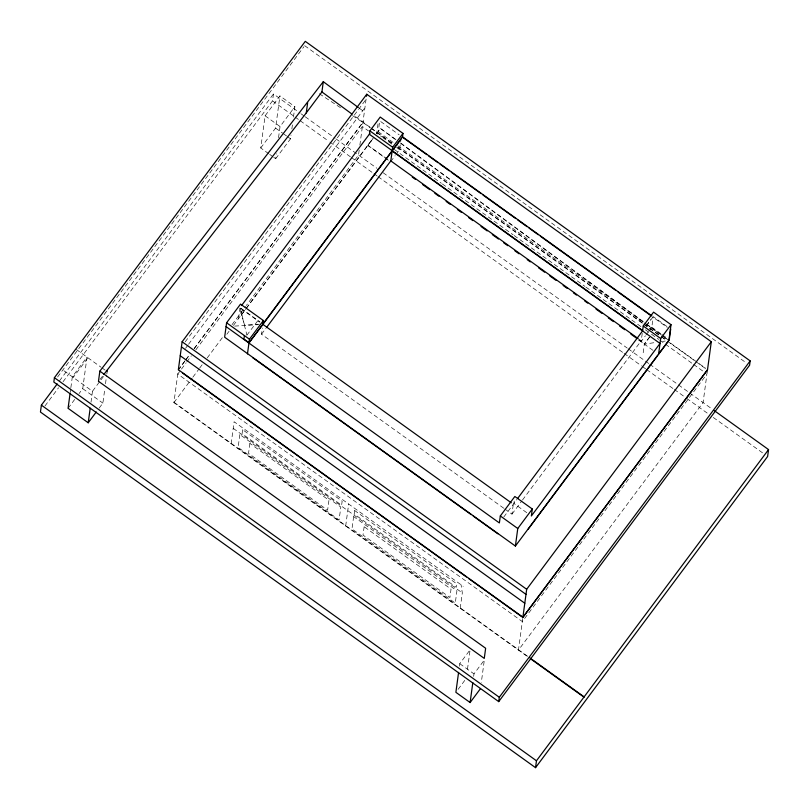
<?xml version="1.0" encoding="UTF-8"?>
<svg xmlns="http://www.w3.org/2000/svg" width="809" height="809" viewBox="0 0 809 809"><rect width="100%" height="100%" fill="white"/><g stroke="black" fill="none" stroke-linecap="round" stroke-linejoin="round"><path stroke-width="0.61" stroke-dasharray="4.04 3.03" d="M70.211 392.537L70.696 388.907M70.858 387.693L72.335 376.772L86.998 357.123L82.73 388.654L79.07 393.568M73.447 375.963L73.245 377.429L87.908 357.78L88.1 356.314M91.013 402.164L92.681 389.786M99.214 408.029L102.874 403.125L104.846 388.573M105.504 383.719L106.646 375.234M106.818 374.021L107.142 371.594M526.639 655.978L173.905 402.609L178.314 369.996L185.099 360.905M268.719 153.71L260.741 147.976L265.099 115.808L279.924 95.927L294.881 106.667L293.374 117.801M238.574 318.524L240 307.946L246.846 334.855M63.051 381.737L272.532 100.862L273.462 93.965L300.109 113.108M231.141 443.716L234.114 421.752L463.203 586.313M260.741 147.976L275.576 128.095L279.924 95.927M273.705 157.29L275.697 158.716L276.365 153.771M278.539 137.682L280.045 126.548L294.881 106.667M503.754 508.224L261.529 334.228L262.369 328.07M275.697 158.716L290.522 138.835L291.028 135.123M291.867 128.934L292.534 123.979M359.196 150.1L358.518 155.065L246.361 305.458M359.863 145.145L366.335 97.302M378.015 123.858L376.741 133.263L381.717 136.832M376.772 133.667L378.248 131.725L379.714 120.844M345.686 526.002L348.659 504.027M395.894 154.661L399.606 149.685L400.88 140.281M460.24 608.277L462.313 592.906L461.069 584.776M459.421 666.171L459.755 663.683L470.11 649.799L467.248 670.964M473.649 676.395L473.993 673.897L484.338 660.023L481.315 682.432M504.786 508.962L511.966 514.12L513.3 504.26M514.221 501.125L513.907 503.451L527.256 513.037M522.735 618.511L518.458 650.102L703.082 402.558L706.773 375.265M642.245 333.389L641.143 341.509L645.41 335.796M643.195 352.744L644.399 343.845L649.546 337.07M648.97 331.023L651.811 327.21L653.237 316.632L667.607 326.957M707.349 370.967L706.935 374.021L522.321 621.565L177.768 374.061L186.05 362.948M57.601 376.984L303.941 46.7M59.461 380.897L273.462 93.965M44.97 405.976L58.531 387.794M68.077 408.302L74.671 399.464M103.481 376.509L92.489 391.243L61.656 369.106M185.21 341.833L366.052 99.345M185.564 348.295L187.83 345.261M188.578 344.25L364.91 107.83M178.354 369.713L185.13 360.622M185.888 359.611L189.65 354.564M194.18 348.497L363.474 121.492M185.848 359.894L189.619 354.838M194.14 348.78L362.928 122.462L370.107 127.62M186.808 361.936L191.328 355.879M195.849 349.812L362.381 126.528L368.53 130.947M173.905 402.609L192.168 378.127M192.916 377.115L198.943 369.035M199.692 368.034L202.705 363.989M207.215 357.942L223.78 335.735M232.062 324.631L245.612 306.459M226.844 334.259L229.038 331.306M233.437 325.41L245.37 309.412M246.118 308.401L372.969 138.319M241.234 315.197L245.754 309.139M246.512 308.128L373.02 138.491M376.751 133.495L380.483 128.489L396.592 140.068M261.529 334.228L266.04 328.181M390.707 161.618L395.156 155.652M646.32 325.623L650.739 319.686M503.774 517.042L516.921 499.416M646.27 325.976L652.903 317.077L667.273 327.402M511.966 514.12L521.744 501.024M522.493 500.013L641.244 340.791L639.191 339.315M646.118 334.835L648.252 331.983M649.526 337.222L644.358 344.149L655.401 342.5M458.106 689.349L465.499 679.429M373.101 138.501L367.953 145.276L389.716 160.91M246.856 335.199L257.808 320.738M100.013 379.391L103.107 375.406M662.753 341.408L665.21 341.044M259.234 324.237L244.52 325.137L240.344 308.755M234.661 326.098L257.96 324.672M319.353 93.753L342.187 108.79M352.552 115.626L362.928 122.462M304.69 45.688L746.505 363.039M380.746 121.583L399.161 134.81M400.627 142.96L645.511 323.266M651.811 327.21L661.044 333.854M662.075 334.592L667.203 338.273M378.248 131.725L393.609 142.758M397.704 145.701L643.428 322.204M644.449 322.943L661.782 335.391M662.804 336.119L667.87 339.77M370.148 127.337L353.958 115.535M371.169 128.075L393.73 144.275M397.836 147.218L642.922 323.266M643.944 324.004L660.356 335.786M661.378 336.524L666.505 340.205M670.61 343.158L705.468 368.196M371.139 128.348L393.7 144.558M397.795 147.501L642.882 323.549M643.903 324.288L660.316 336.069M661.337 336.807L666.464 340.488M667.496 341.226L695.184 361.117M696.205 361.856L705.438 368.479M382.708 137.55L392.648 144.69M396.622 147.541L399.606 149.685M394.175 149.362L441.34 183.249M442.371 183.977L513.128 234.802M514.15 235.54L584.907 286.366M585.928 287.104L641.304 326.876M645.41 329.829L650.537 333.51M651.558 334.248L658.738 339.406M659.76 340.134L692.575 363.706M693.606 364.444L703.86 371.816M639.09 340.033L644.399 343.845M367.802 145.499L389.311 160.94M638.21 339.729L653.49 350.702M301.13 113.847L304.204 116.051M305.236 116.789L334.956 138.137M335.978 138.875L376.984 168.323M383.132 172.742L627.197 348.052M628.219 348.79L648.727 363.524M649.748 364.262L677.436 384.144M678.468 384.882L688.722 392.254M689.743 392.992L712.284 409.172M272.532 100.862L294.051 116.324M295.083 117.062L299.178 120.005M300.21 120.743L328.909 141.363M329.93 142.101L350.428 156.825M351.46 157.553L372.979 173.015M374.011 173.753L377.085 175.968M378.106 176.706L623.092 352.673M624.113 353.412L641.537 365.921M642.568 366.659L645.643 368.874M646.664 369.602L673.31 388.745M674.342 389.483L685.617 397.583M686.639 398.321L708.168 413.783M713.295 417.464L763.514 453.546M265.099 115.808L280.045 126.548M275.576 128.095L282.553 133.101M283.554 133.819L286.538 135.963M287.539 136.681L290.522 138.835M269.71 154.418L272.704 156.572M241.042 308.3L259.932 321.861M240.991 308.654L259.77 322.144M233.214 428.345L462.313 592.906M174.097 402.346L527.862 656.453M76.319 349.448L101.064 367.235M102.076 367.953L105.119 370.138M82.73 388.654L102.874 403.125M459.755 663.683L473.993 673.897M359.348 108.244L364.353 111.935M646.522 324.015L663.805 336.746M664.816 337.495L668.881 340.498M380.483 128.489L396.734 140.453M400.799 143.446L645.552 323.57M646.563 324.318L654.693 330.294M239.858 434.544L238.119 447.428L339.082 519.954L340.832 507.071L239.858 434.544M242.629 429.71L242.083 433.735L341.62 505.231L342.156 501.206L242.629 429.71M249.89 443.423L248.545 453.384L327.615 510.176L328.96 500.215L249.89 443.423M353.644 516.587L351.976 528.914L455.265 603.109L456.933 590.782L353.644 516.587M354.686 510.55L354.221 514.039L456.225 587.304L456.701 583.815L354.686 510.55M364.141 526.71L363.008 535.083L449.905 597.507L451.038 589.124L364.141 526.71"/><path stroke-width="1.21" d="M57.206 383.931L41.38 405.147L40.45 412.044L535.538 767.66L767.62 456.488L768.55 449.592L714.327 410.648M54.415 377.702L53.829 382.05L498.708 701.615L749.579 365.243L750.165 360.895L305.276 41.34L54.415 377.702L499.295 697.267L498.708 701.615M70.039 393.75L68.077 408.302L88.221 422.773L96.281 411.963M88.221 422.773L90.193 408.221M98.465 381.393L99.851 371.149L323.297 81.689L358.347 107.506M107.142 371.594L107.344 370.128M711.303 341.732L526.679 589.276L522.867 617.489L707.481 369.956L711.303 341.732L366.75 94.238L182.126 341.772L178.354 369.713L522.907 617.206L707.521 369.673M244.399 335.583L243.934 339.052L248.98 342.682L262.864 324.369L263.38 320.536L240.516 304.113L226.591 322.791L224.639 337.201L515.394 546.055L669.255 339.75L670.691 329.162L670.358 329.607M247.463 353.927L249.455 339.214L263.38 320.536M103.876 374.405L306.267 112.916L307.642 102.682M306.267 112.916L321.921 91.933L323.297 81.689M366.467 96.281L366.75 94.238M262.915 324.004L402.518 136.822L402.983 133.394L380.23 117.052L369.905 130.906L369.44 134.334L642.629 330.568M266.788 327.18L390.808 160.9L392.648 147.248L402.983 133.394M458.582 672.4L455.882 692.322L470.12 702.546L480.465 688.661M470.12 702.546L472.81 682.614M248.939 343.046L392.143 151.03L660.033 343.461L531.361 515.98L532.302 509.003L514.848 496.473L500.316 515.96L499.375 522.938L226.075 326.624M515.394 546.055L517.77 528.499L532.302 509.003M535.538 767.66L536.468 760.773L768.55 449.592M671.025 324.682L660.69 338.526L658.556 354.342L668.881 340.498L671.025 324.682L653.571 312.143L643.246 325.997L642.579 330.921L517.669 498.405M241.557 305.559L369.915 133.455M392.881 150.039L401.042 139.097M528.044 529.329L657.798 355.353M499.295 697.267L750.165 360.895M402.518 136.822L651.933 315.975M402.225 137.014L426.788 154.65M428.831 156.117L438.043 162.74M440.086 164.207L449.298 170.82M451.341 172.287L481.011 193.604M483.054 195.07L515.798 218.592M517.851 220.058L527.053 226.682M529.106 228.148L538.309 234.762M540.361 236.228L616.074 290.623M618.116 292.089L650.861 315.611M643.246 325.997L660.69 338.526M369.905 130.906L392.648 147.248M390.808 160.9L638.17 338.577M412.266 177.1L415.341 179.315M422.531 184.472L429.71 189.63M434.848 193.321L438.953 196.263M446.133 201.431L450.239 204.374M457.419 209.541L461.524 212.484M468.714 217.651L472.82 220.594M481.031 226.5L487.19 230.919M492.317 234.61L498.475 239.029M503.613 242.72L507.718 245.663M514.898 250.83L519.004 253.773M527.215 259.669L530.299 261.883M538.511 267.779L544.669 272.208M549.796 275.889L555.955 280.318M563.145 285.476L567.251 288.429M573.409 292.848L576.483 295.063M584.695 300.958L587.779 303.173M595.99 309.068L602.149 313.498M608.307 317.917L613.434 321.598M619.593 326.027L624.72 329.708M630.878 334.137L637.037 338.556M262.864 324.369L511.248 502.783M500.316 515.96L517.77 528.499M226.591 322.791L249.455 339.214M252.6 357.618L471.212 514.645M473.265 516.122L497.899 533.819M182.126 341.772L526.679 589.276M181.438 346.879L525.992 594.372M180.245 355.748L524.798 603.241M182.419 372.939L466.469 576.979M468.522 578.455L521.845 616.751M529.905 657.919L584.128 696.873M530.734 658.92L583.936 697.125M99.851 371.149L485.643 648.262L484.267 658.405L98.486 381.292M41.38 405.147L536.468 760.773M321.921 91.933L351.955 114.059"/></g></svg>
